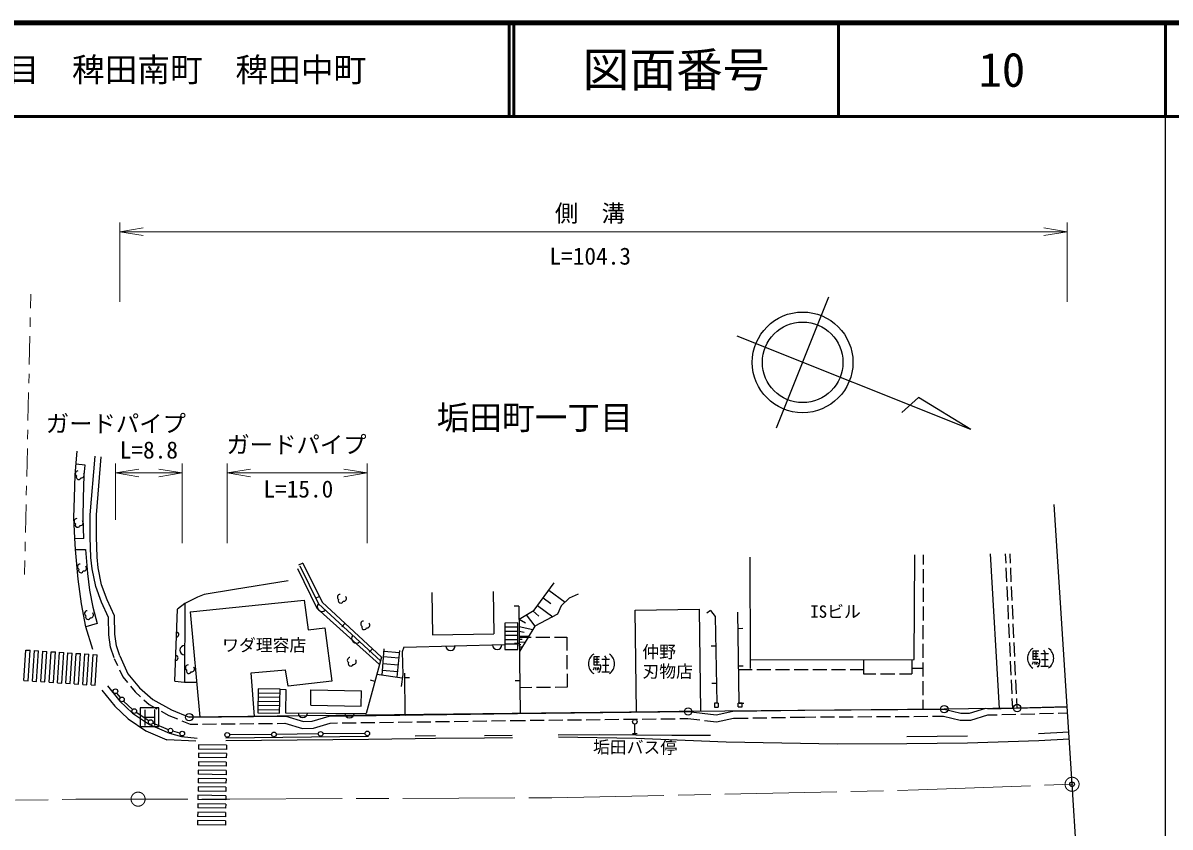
# Model space of a CAD drawing. Units: millimetres at full size, sheet at 1:1000; details may follow other scales. Extents: x 40000 to 680000, y 20000 to 380000.
# Drawn here: x 456703 to 579500, y 293948 to 380000 of the extents above; entities that cross this region are included whole.
import ezdxf
from ezdxf.enums import TextEntityAlignment as Align

# ---------------------------------------------------------------- set-up
doc = ezdxf.new("R2010")
doc.units = ezdxf.units.MM
doc.header["$LTSCALE"] = 1000
doc.header["$PDMODE"] = 32
doc.header["$PDSIZE"] = 500
doc.linetypes.add('CHAIN', pattern=[18.5, 12, -1.5, 3.5, -1.5])
for name, color, linetype, lineweight in [('M-BGD', 7, 'Continuous', 25), ('M-BMK', 2, 'CHAIN', 13), ('M-BMK-HTXT', 7, 'Continuous', 13), ('M-BMK-OTRS', 5, 'Continuous', 25), ('M-BMK-ROW', 30, 'Continuous', 25), ('M-BMK-SRVR', 3, 'Continuous', 25), ('M-STR-HTXT', 7, 'Continuous', 13), ('M-STR-STRC', 7, 'Continuous', 25), ('M-TTL', 2, 'Continuous', 140), ('M-TTL-BAND', 7, 'Continuous', 25), ('M-TTL-LINE', 7, 'Continuous', 50)]:
    doc.layers.add(name, color=color, linetype=linetype, lineweight=lineweight)
doc.layers.add('M-OTRS', color=6, linetype='Continuous')
doc.layers.add('M-TTL-TXT', color=7, linetype='Continuous')
doc.styles.add('ＭＳ ゴシック', font='')
doc.styles.get('ＭＳ ゴシック').set_extended_font_data('MS Gothic')

# ---------------------------------------------------------------- blocks, each defined once
blk = doc.blocks.new('open_arrow')
at = {"color": 0, "linetype": 'Continuous', "lineweight": -2}
blk.add_lwpolyline([(7.5, 1.25), (0, 0), (7.5, -1.25)], dxfattribs=at)

msp = doc.modelspace()

# ---------------------------------------------------------------- linework, layer by layer
at = {"layer": 'M-BGD'}
for p, q in [((462284, 331626), (462497, 334178)), ((463916, 327372), (464435, 333636)), ((464566, 327345), (465083, 333582)), ((462210, 329186), (462284, 331626)), ((463358, 332692), (462380, 332779)), ((463193, 329153), (463266, 331594)), ((463266, 331594), (463358, 332692)), ((462152, 327072), (462210, 329186)), ((463135, 327039), (463193, 329153)), ((462254, 324877), (462152, 327072)), ((463236, 324845), (463135, 327039)), ((463911, 324978), (463916, 327372)), ((464561, 324988), (464566, 327345)), ((462325, 323637), (462254, 324877)), ((463236, 324845), (462258, 324799)), ((463987, 322780), (463911, 324978)), ((464636, 322830), (464561, 324988)), ((462325, 323637), (463393, 323639)), ((462615, 320460), (462325, 323637)), ((463393, 323639), (463621, 321079)), ((552094, 311865), (552170, 323067)), ((553061, 323079), (553060, 322062)), ((561240, 306625), (560264, 323174)), ((561946, 322172), (561899, 323196)), ((562416, 322186), (562369, 323202)), ((464130, 321595), (463987, 322780)), ((464773, 321695), (464636, 322830)), ((486662, 322200), (486215, 321978)), ((534518, 322833), (534547, 311854)), ((463621, 321079), (463831, 319304)), ((464493, 319676), (464130, 321595)), ((465121, 319853), (464773, 321695)), ((486078, 321600), (488157, 317388)), ((553059, 321562), (553058, 320062)), ((562038, 320174), (561969, 321672)), ((562508, 320188), (562439, 321686)), ((462956, 317819), (462615, 320460)), ((463831, 319304), (464168, 317489)), ((465128, 318003), (464493, 319676)), ((465728, 318253), (465121, 319853)), ((479360, 319382), (476095, 318831)), ((485085, 320313), (479360, 319382)), ((511419, 317153), (513582, 320066)), ((513011, 319297), (514738, 318015)), ((553057, 319562), (553055, 318062)), ((562130, 318176), (562061, 319674)), ((562600, 318190), (562531, 319688)), ((466503, 316536), (465728, 318253)), ((475385, 318564), (474016, 317886)), ((474601, 316985), (486816, 318240)), ((476095, 318831), (475385, 318564)), ((486816, 318240), (487249, 315059)), ((488445, 318620), (487997, 318397)), ((500482, 319041), (500561, 314507)), ((507044, 319155), (507123, 314621)), ((512405, 318482), (513221, 317876)), ((515160, 318434), (514329, 317607)), ((516155, 318878), (515160, 318434)), ((463452, 315362), (462956, 317819)), ((464168, 317489), (464658, 315732)), ((465856, 316390), (465128, 318003)), ((472979, 309551), (473232, 317282)), ((474016, 317886), (473232, 317282)), ((474016, 317886), (474009, 309444)), ((474601, 316985), (475656, 305717)), ((488157, 317388), (494869, 311345)), ((509792, 317588), (509292, 317582)), ((509792, 317588), (509925, 306106)), ((509808, 316204), (511419, 317153)), ((511278, 317070), (511918, 316507)), ((511800, 317666), (513431, 316455)), ((514329, 317607), (513944, 316723)), ((522253, 317162), (529085, 317254)), ((522401, 306248), (522253, 317162)), ((529085, 317254), (529232, 306340)), ((530305, 317136), (529909, 316830)), ((533375, 307211), (533238, 316951)), ((553055, 317562), (553053, 316062)), ((562223, 316178), (562153, 317677)), ((562692, 316192), (562623, 317690)), ((464658, 315732), (463452, 315362)), ((465897, 314535), (465856, 316390)), ((466546, 314587), (466503, 316536)), ((491182, 315751), (490841, 315385)), ((509686, 315787), (508279, 315784)), ((508279, 315784), (508284, 312932)), ((509691, 312934), (509686, 315787)), ((509808, 316204), (510488, 315813)), ((510574, 316655), (511513, 315450)), ((513944, 316723), (511513, 315450)), ((562315, 314180), (562246, 315679)), ((562785, 314194), (562716, 315693)), ((464182, 312959), (463452, 315362)), ((466084, 313192), (465897, 314535)), ((466720, 313339), (466546, 314587)), ((487249, 315059), (489034, 315265)), ((489034, 315265), (489761, 309542)), ((500561, 314507), (507123, 314621)), ((509687, 315337), (508279, 315334)), ((509687, 314887), (508280, 314884)), ((509688, 314437), (508281, 314434)), ((509817, 315410), (511296, 315097)), ((509823, 314894), (510346, 314797)), ((509829, 314378), (510860, 314390)), ((511513, 315450), (509848, 312746)), ((533262, 315210), (533762, 315217)), ((553052, 315562), (553050, 314062)), ((466453, 312056), (466084, 313192)), ((467071, 312256), (466720, 313339)), ((497473, 313213), (508266, 313471)), ((509689, 313987), (508282, 313984)), ((509690, 313537), (508283, 313534)), ((509838, 313588), (509338, 313582)), ((509830, 314286), (511123, 314285)), ((509833, 314062), (510149, 314066)), ((509836, 313746), (510468, 313753)), ((509839, 313496), (509997, 313498)), ((509842, 313246), (510158, 313250)), ((511623, 314284), (513123, 314282)), ((513623, 314282), (514916, 314280)), ((514916, 314280), (514927, 312843)), ((530864, 313308), (530364, 313298)), ((553050, 313562), (553048, 312062)), ((562407, 312182), (562338, 313681)), ((562877, 312196), (562808, 313695)), ((466480, 311986), (466828, 311226)), ((467071, 312256), (467940, 310359)), ((494107, 313023), (493766, 312658)), ((495172, 310216), (495378, 313017)), ((495317, 312189), (496928, 312041)), ((495360, 312781), (496986, 312632)), ((497005, 312827), (496729, 309997)), ((508284, 312932), (509691, 312934)), ((514931, 312343), (514942, 310843)), ((517844, 311270), (517844, 312207)), ((517844, 312207), (518429, 312207)), ((517844, 311916), (518374, 311916)), ((518141, 312207), (518141, 311270)), ((518671, 311916), (519493, 311916)), ((518671, 311916), (519486, 311916)), ((518962, 312272), (519137, 311978)), ((519075, 311916), (519075, 310565)), ((564850, 311869), (564850, 312806)), ((564850, 312806), (565436, 312806)), ((564850, 312515), (565381, 312515)), ((564850, 312221), (565378, 312221)), ((565148, 312806), (565148, 311869)), ((565678, 312515), (566499, 312515)), ((565678, 312515), (566493, 312515)), ((565969, 312871), (566144, 312577)), ((566082, 312515), (566082, 311164)), ((467037, 310771), (467385, 310011)), ((481131, 310445), (484811, 310765)), ((485084, 309035), (484811, 310765)), ((495211, 310751), (496788, 310606)), ((495264, 311463), (496858, 311317)), ((517846, 311034), (517729, 310743)), ((517844, 311622), (518371, 311622)), ((518552, 311270), (517844, 311270)), ((517964, 311035), (518024, 310743)), ((518140, 311034), (518198, 310745)), ((518257, 311034), (518375, 310799)), ((518493, 310675), (518552, 310966)), ((518552, 310966), (518552, 311270)), ((518729, 311270), (519428, 311270)), ((533319, 311210), (533819, 311218)), ((533325, 310797), (534749, 310798)), ((534547, 311854), (552094, 311865)), ((534547, 311854), (534550, 310906)), ((535249, 310798), (536749, 310799)), ((537249, 310799), (538749, 310800)), ((539249, 310801), (540749, 310802)), ((541249, 310802), (542749, 310803)), ((543249, 310803), (544749, 310804)), ((545249, 310804), (546673, 310805)), ((546673, 311861), (546674, 310341)), ((551868, 311865), (551869, 310344)), ((551868, 310963), (553047, 310948)), ((553047, 311562), (553046, 310062)), ((562499, 310184), (562430, 311683)), ((562969, 310198), (562900, 311697)), ((564853, 311633), (564736, 311342)), ((565559, 311869), (564850, 311869)), ((564971, 311634), (565031, 311342)), ((565147, 311633), (565205, 311344)), ((565264, 311633), (565382, 311398)), ((565268, 311167), (565378, 311106)), ((565378, 311106), (565500, 311274)), ((565500, 311274), (565559, 311565)), ((565559, 311565), (565559, 311869)), ((565675, 311164), (566490, 311164)), ((565736, 311869), (566435, 311869)), ((467385, 310011), (467887, 309402)), ((467940, 310359), (469177, 308860)), ((472979, 309551), (474009, 309444)), ((474009, 309444), (475306, 309459)), ((481504, 305773), (481131, 310445)), ((489761, 309542), (485084, 309035)), ((494377, 309540), (493894, 309672)), ((494584, 310299), (497304, 309916)), ((497603, 305936), (497567, 310429)), ((497571, 309936), (498071, 309940)), ((509885, 309589), (509385, 309583)), ((514946, 310343), (514957, 308907)), ((518261, 310568), (518371, 310507)), ((518371, 310507), (518493, 310675)), ((518668, 310565), (519483, 310565)), ((546674, 310341), (548021, 310342)), ((548521, 310342), (550021, 310343)), ((550521, 310343), (551869, 310344)), ((553045, 309562), (553043, 308062)), ((562591, 308187), (562522, 309685)), ((563061, 308201), (562992, 309699)), ((465750, 309070), (467080, 307402)), ((468205, 309017), (468707, 308408)), ((468707, 308408), (469277, 307898)), ((469177, 308860), (470600, 307588)), ((481876, 308738), (481840, 306165)), ((484215, 308255), (481870, 308288)), ((484221, 308705), (481876, 308738)), ((484185, 306133), (484221, 308705)), ((487506, 306994), (487528, 308642)), ((487528, 308642), (492931, 308536)), ((492909, 306888), (492931, 308536)), ((511175, 308874), (509893, 308863)), ((513175, 308891), (511675, 308878)), ((514957, 308907), (513675, 308896)), ((530938, 309308), (530438, 309299)), ((467080, 307402), (468431, 306124)), ((469650, 307565), (470221, 307055)), ((470221, 307055), (471051, 306595)), ((470600, 307588), (472600, 306481)), ((484202, 307355), (481857, 307388)), ((484208, 307805), (481864, 307838)), ((487506, 306994), (492909, 306888)), ((531140, 307193), (530729, 307190)), ((530729, 307190), (530732, 306775)), ((531140, 307193), (531143, 306778)), ((533698, 307213), (533268, 307210)), ((533271, 306795), (533268, 307210)), ((533375, 307211), (533875, 307218)), ((533701, 306799), (533698, 307213)), ((553043, 307562), (553041, 306545)), ((562662, 306663), (562614, 307687)), ((563131, 306685), (563084, 307701)), ((468431, 306124), (470236, 304916)), ((471489, 306353), (472319, 305893)), ((472319, 305893), (473238, 305519)), ((472600, 306481), (474504, 305706)), ((474504, 305706), (484856, 305805)), ((481840, 306165), (484185, 306133)), ((484190, 306455), (481845, 306488)), ((484196, 306905), (481851, 306938)), ((484856, 305805), (486742, 305252)), ((487671, 305279), (489482, 305823)), ((489482, 305823), (509634, 306103)), ((497603, 305936), (498103, 305940)), ((509634, 306103), (527910, 306310)), ((529232, 306340), (522401, 306248)), ((527910, 306310), (530899, 305954)), ((530732, 306775), (531143, 306778)), ((530899, 305954), (532689, 306340)), ((532689, 306340), (540392, 306468)), ((533271, 306795), (533701, 306799)), ((540392, 306468), (555333, 306559)), ((548072, 305765), (549572, 305774)), ((550072, 305777), (551572, 305786)), ((552072, 305789), (553572, 305798)), ((554072, 305801), (555245, 305808)), ((555245, 305808), (557016, 305375)), ((555333, 306559), (557102, 306126)), ((557102, 306126), (558043, 306138)), ((558043, 306138), (559778, 306660)), ((558157, 305389), (559994, 305941)), ((559976, 306591), (568480, 306820)), ((559994, 305941), (561009, 305969)), ((561509, 305982), (563008, 306022)), ((563508, 306036), (565007, 306076)), ((565507, 306089), (567007, 306130)), ((567506, 306143), (568521, 306171)), ((470236, 304916), (472402, 303978)), ((473701, 305331), (474620, 304957)), ((474620, 304957), (475436, 304965)), ((475936, 304970), (477436, 304984)), ((477936, 304989), (479436, 305003)), ((479936, 305008), (481436, 305022)), ((481936, 305027), (483435, 305041)), ((483935, 305046), (484752, 305053)), ((484752, 305053), (486646, 304499)), ((486742, 305252), (487671, 305279)), ((487792, 304532), (489598, 305075)), ((489598, 305075), (490371, 305085)), ((490871, 305092), (492371, 305113)), ((492871, 305120), (494371, 305141)), ((494870, 305148), (496370, 305169)), ((496870, 305176), (498370, 305197)), ((498870, 305203), (500370, 305224)), ((500870, 305231), (502370, 305252)), ((502870, 305259), (504370, 305280)), ((504870, 305287), (506369, 305308)), ((506869, 305315), (508369, 305335)), ((508869, 305342), (509642, 305353)), ((509642, 305353), (510507, 305363)), ((511007, 305369), (512507, 305386)), ((513007, 305391), (514507, 305408)), ((515006, 305414), (516506, 305431)), ((517006, 305437), (518506, 305454)), ((519006, 305459), (520506, 305476)), ((521006, 305482), (522506, 305499)), ((522205, 303968), (522205, 304968)), ((523006, 305505), (524506, 305522)), ((525006, 305527), (526506, 305544)), ((527006, 305550), (527870, 305560)), ((527870, 305560), (529154, 305407)), ((529651, 305347), (530935, 305194)), ((530935, 305194), (532775, 305592)), ((532775, 305592), (534338, 305617)), ((534838, 305626), (536337, 305651)), ((536837, 305659), (538337, 305684)), ((538837, 305692), (540400, 305718)), ((540400, 305718), (541573, 305725)), ((542073, 305728), (543573, 305737)), ((544073, 305740), (545572, 305749)), ((546072, 305752), (547572, 305762)), ((557016, 305375), (558157, 305389)), ((472402, 303978), (473681, 303653)), ((473681, 303653), (475342, 303471)), ((478423, 303511), (493689, 303668)), ((486646, 304499), (487792, 304532)), ((498685, 303726), (500855, 303749)), ((506095, 303758), (509091, 303798)), ((514011, 303828), (518450, 303858)), ((518450, 303858), (526149, 303789)), ((521955, 303968), (522455, 303968)), ((526149, 303789), (530289, 303764)), ((551323, 303631), (557820, 303701)), ((565417, 303953), (568650, 304152))]:
    msp.add_line(p, q, dxfattribs=at)
for points in [[(486331, 321885), (488351, 317849), (494977, 311740)], [(486662, 322200), (488738, 318030), (495080, 312116), (493439, 306104)], [(530305, 317136), (530805, 316489), (530977, 307192)], [(497473, 313213), (497287, 312690), (497352, 310266), (497175, 308972)], [(484221, 308705), (484861, 308679), (484807, 306169), (493439, 306104)]]:
    msp.add_lwpolyline(points, dxfattribs=at)
msp.add_circle((522205, 305218), 250, dxfattribs=at)
for centre, radius, start, end in [((462599, 331766), 299, 91.74636, 235.5798), ((462972, 331617), 299, 261.01619, 44.84963), ((462672, 331405), 267, 154.82658, 341.7694), ((462483, 326652), 299, 91.74636, 235.5798), ((462856, 326504), 299, 261.01619, 44.84963), ((462555, 326292), 267, 154.82658, 341.7694), ((462840, 321793), 299, 91.74636, 235.5798), ((463213, 321645), 299, 261.01619, 44.84963), ((462913, 321433), 267, 154.82658, 341.7694), ((490658, 318548), 299, 91.74636, 235.5798), ((490730, 318187), 267, 154.82658, 341.7694), ((491031, 318399), 299, 261.01619, 44.84963), ((463596, 316794), 299, 91.74636, 235.5798), ((463970, 316646), 299, 261.01619, 44.84963), ((488709, 317519), 500, 137.32786, 317.32786), ((463669, 316434), 267, 154.82658, 341.7694), ((493156, 315695), 299, 91.74636, 235.5798), ((493529, 315547), 299, 261.01619, 44.84963), ((473142, 314548), 250, 268.12868, 88.12868), ((492385, 314130), 500, 137.32786, 317.32786), ((493229, 315335), 267, 154.82658, 341.7694), ((474012, 312886), 500, 89.95241, 269.95241), ((502471, 313332), 500, 181.37055, 1.37055), ((507470, 313452), 500, 181.37055, 1.37055), ((473061, 312049), 250, 268.12868, 88.12868), ((491720, 311797), 299, 91.74636, 235.5798), ((518504, 311416), 1264, 123.85503, 236.14497), ((518775, 311416), 1264, 303.85503, 56.14497), ((565511, 312015), 1264, 123.85503, 236.14497), ((565782, 312015), 1264, 303.85503, 56.14497), ((474389, 311003), 299, 91.74636, 235.5798), ((474461, 310642), 267, 154.82658, 341.7694), ((474762, 310854), 299, 261.01619, 44.84963), ((491792, 311436), 267, 154.82658, 341.7694), ((492093, 311648), 299, 261.01619, 44.84963), ((486656, 306155), 500, 179.56912, 359.56912), ((491656, 306118), 500, 179.56912, 359.56912)]:
    msp.add_arc(centre, radius, start, end, dxfattribs=at)
at = {"layer": 'M-BMK'}
for p, q in [((552582, 297919), (569010, 298525)), ((513330, 297083), (552582, 297919)), ((442409, 296602), (462370, 296921)), ((462370, 296921), (478863, 296948)), ((478863, 296948), (513330, 297083))]:
    msp.add_line(p, q, dxfattribs=at)
for centre in [(569010, 298525), (469030, 296932)]:
    msp.add_circle(centre, 750, dxfattribs=at)
at = {"layer": 'M-BMK-HTXT'}
for p, q in [((457548, 350963), (457515, 349463)), ((457492, 348463), (457470, 347464)), ((457447, 346464), (457379, 343465)), ((457357, 342465), (457334, 341465)), ((457312, 340465), (457244, 337466)), ((457222, 336466), (457199, 335467)), ((457177, 334467), (457109, 331468)), ((457087, 330468), (457064, 329468)), ((457042, 328468), (456974, 325469)), ((456952, 324469), (456929, 323470)), ((456907, 322470), (456873, 320970))]:
    msp.add_line(p, q, dxfattribs=at)
at = {"layer": 'M-BMK-OTRS'}
for p, q in [((569010, 298525), (567094, 328464)), ((570926, 268587), (569010, 298525))]:
    msp.add_line(p, q, dxfattribs=at)
at = {"layer": 'M-BMK-ROW'}
msp.add_lwpolyline([(568480, 306820), (563131, 306685), (555333, 306559), (527910, 306310), (474504, 305706)], dxfattribs=at)
at = {"layer": 'M-BMK-SRVR'}
for p, q in [((537379, 336671), (542956, 350685)), ((558185, 336507), (533161, 346467)), ((552578, 339899), (550780, 338295)), ((558185, 336507), (552578, 339899))]:
    msp.add_line(p, q, dxfattribs=at)
for radius in [5387, 4309]:
    msp.add_circle((540167, 343678), radius, dxfattribs=at)
at = {"layer": 'M-OTRS'}
msp.add_point((569010, 298525), dxfattribs=at)
at = {"layer": 'M-STR-HTXT'}
for p, q in [((467071, 350156), (467071, 358656)), ((568480, 350156), (568480, 358656)), ((467071, 357656), (568480, 357656)), ((466608, 326837), (466608, 332837)), ((473755, 324337), (473755, 332837)), ((478570, 324337), (478570, 332837)), ((493569, 324337), (493569, 332837)), ((466608, 331837), (473755, 331837)), ((478570, 331837), (493569, 331837))]:
    msp.add_line(p, q, dxfattribs=at)
at = {"layer": 'M-STR-STRC'}
for p, q in [((456814, 309628), (457029, 312891)), ((457029, 312891), (457478, 312861)), ((457263, 309599), (457478, 312861)), ((457713, 309569), (457927, 312831)), ((457927, 312831), (458376, 312802)), ((458162, 309540), (458376, 312802)), ((458611, 309510), (458825, 312772)), ((458825, 312772), (459274, 312743)), ((459060, 309481), (459274, 312743)), ((459509, 309451), (459723, 312713)), ((459723, 312713), (460172, 312684)), ((459958, 309421), (460172, 312684)), ((460407, 309392), (460622, 312654)), ((460622, 312654), (461071, 312624)), ((460856, 309362), (461071, 312624)), ((461305, 309333), (461520, 312595)), ((461520, 312595), (461969, 312565)), ((461754, 309303), (461969, 312565)), ((462203, 309274), (462418, 312536)), ((462418, 312536), (462867, 312506)), ((462652, 309244), (462867, 312506)), ((463101, 309214), (463316, 312477)), ((463316, 312477), (463765, 312447)), ((463550, 309185), (463765, 312447)), ((463999, 309155), (464214, 312417)), ((464214, 312417), (464663, 312388)), ((464448, 309126), (464663, 312388)), ((456814, 309628), (457263, 309599)), ((457713, 309569), (458162, 309540)), ((458611, 309510), (459060, 309481)), ((459509, 309451), (459958, 309421)), ((460407, 309392), (460856, 309362)), ((461305, 309333), (461754, 309303)), ((462203, 309274), (462652, 309244)), ((463101, 309214), (463550, 309185)), ((463999, 309155), (464448, 309126)), ((465164, 308603), (466526, 306894)), ((467145, 307801), (466764, 308280)), ((468437, 306531), (467483, 307434)), ((466526, 306894), (467961, 305536)), ((470172, 305319), (468827, 306220)), ((471262, 306723), (469262, 306723)), ((469262, 306723), (469262, 304723)), ((469802, 304808), (469802, 306507)), ((470793, 306518), (470793, 304813)), ((471262, 304723), (471262, 306723)), ((467961, 305536), (469875, 304254)), ((469262, 304723), (471262, 304723)), ((469802, 305723), (470793, 305723)), ((472270, 304362), (470609, 305081)), ((469875, 304254), (472105, 303290)), ((473512, 304005), (472742, 304201)), ((478426, 303211), (493692, 303368)), ((483319, 303862), (478820, 303816)), ((488319, 303913), (483819, 303867)), ((493319, 303965), (488819, 303918)), ((493692, 303368), (498688, 303426)), ((498688, 303426), (500858, 303449)), ((500858, 303449), (506098, 303508)), ((506098, 303508), (509094, 303548)), ((514031, 303598), (522330, 303467)), ((522330, 303467), (531989, 303081)), ((565463, 303205), (568698, 303404)), ((475227, 303155), (472105, 303290)), ((475512, 302742), (475506, 302292)), ((478487, 302251), (475506, 302292)), ((478494, 302701), (475512, 302742)), ((478494, 302701), (478487, 302251)), ((531989, 303081), (543900, 302871)), ((543900, 302871), (551331, 302881)), ((551331, 302881), (557828, 302952)), ((557828, 302952), (565463, 303205)), ((475487, 300943), (475481, 300493)), ((478469, 300901), (475487, 300943)), ((475499, 301842), (475493, 301392)), ((478475, 301351), (475493, 301392)), ((478481, 301801), (475499, 301842)), ((478469, 300901), (478463, 300451)), ((478481, 301801), (478475, 301351)), ((475475, 300043), (475468, 299593)), ((478456, 300001), (475475, 300043)), ((478463, 300451), (475481, 300493)), ((478456, 300001), (478450, 299551)), ((475462, 299143), (475456, 298693)), ((478438, 298652), (475456, 298693)), ((478444, 299102), (475462, 299143)), ((478450, 299551), (475468, 299593)), ((478444, 299102), (478438, 298652)), ((475437, 297343), (475431, 296893)), ((478419, 297302), (475437, 297343)), ((475450, 298243), (475443, 297793)), ((478425, 297752), (475443, 297793)), ((478432, 298202), (475450, 298243)), ((478419, 297302), (478413, 296852)), ((478432, 298202), (478425, 297752)), ((475425, 296443), (475419, 295993)), ((478400, 295952), (475419, 295993)), ((478407, 296402), (475425, 296443)), ((478413, 296852), (475431, 296893)), ((478407, 296402), (478400, 295952)), ((475412, 295543), (475406, 295093)), ((478388, 295052), (475406, 295093)), ((478394, 295502), (475412, 295543)), ((478394, 295502), (478388, 295052)), ((475400, 294643), (475394, 294193)), ((478376, 294152), (475394, 294193)), ((478382, 294602), (475400, 294643)), ((478382, 294602), (478376, 294152))]:
    msp.add_line(p, q, dxfattribs=at)
for centre in [(466608, 308475), (467301, 307606), (468619, 306359), (470380, 305180), (472500, 304263), (473755, 303944), (478570, 303813), (483569, 303864), (488569, 303916), (493569, 303967)]:
    msp.add_circle(centre, 250, dxfattribs=at)
at = {"layer": 'M-TTL'}
msp.add_line((680000, 380000), (40000, 380000), dxfattribs=at)
at = {"layer": 'M-TTL-BAND'}
msp.add_line((579000, 20000), (579000, 370000), dxfattribs=at)
at = {"layer": 'M-TTL-BAND', "color": 30}
for centre in [(563131, 306685), (474504, 305706), (527910, 306310), (555333, 306559)]:
    msp.add_circle(centre, 400, dxfattribs=at)
at = {"layer": 'M-TTL-LINE'}
for p, q in [((508747, 380000), (508747, 370000)), ((509247, 380000), (509247, 370000)), ((543997, 380000), (543997, 370000)), ((579000, 380000), (579000, 370000)), ((40000, 370000), (680000, 370000))]:
    msp.add_line(p, q, dxfattribs=at)

# ---------------------------------------------------------------- block references
at = {"layer": 'M-STR-HTXT', "xscale": 333, "yscale": 333}
for p in [(467071, 357656), (466608, 331837), (478570, 331837)]:
    msp.add_blockref('open_arrow', p, dxfattribs=at)
at = {"layer": 'M-STR-HTXT', "xscale": 333, "yscale": 333, "rotation": 180}
for p in [(568480, 357656), (473755, 331837), (493569, 331837)]:
    msp.add_blockref('open_arrow', p, dxfattribs=at)

# ---------------------------------------------------------------- texts
at = {"layer": 'M-BGD', "style": 'ＭＳ ゴシック'}
for s, p in [('ISビル', (543689, 317006)), ('ワダ理容店', (482532, 313418)), ('仲野', (524810, 312695)), ('刃物店', (525720, 310611))]:
    msp.add_text(s, height=1320, dxfattribs=at).set_placement(p, align=Align.MIDDLE_CENTER)
msp.add_text('垢田バス停', height=1320, rotation=359.604, dxfattribs=at).set_placement((522230, 302488), align=Align.MIDDLE_CENTER)
at = {"layer": 'M-BMK-HTXT', "style": 'ＭＳ ゴシック'}
msp.add_text('垢田町一丁目', height=2566, dxfattribs=at).set_placement((511491, 337766), align=Align.MIDDLE_CENTER)
at = {"layer": 'M-STR-HTXT', "style": 'ＭＳ ゴシック'}
for s, p in [('側\u3000溝', (517397, 359627)), ('ガードパイプ', (466647, 337122)), ('ガードパイプ', (485984, 334869))]:
    msp.add_text(s, height=1833, dxfattribs=at).set_placement(p, align=Align.MIDDLE_CENTER)
for s, p in [('L=104.3', (517430, 353583)), ('L=8.8', (470181, 332837)), ('L=15.0', (486182, 328661))]:
    msp.add_text(s, height=1833, dxfattribs=at).set_placement(p, align=Align.BOTTOM_CENTER)
at = {"layer": 'M-TTL-TXT', "style": 'ＭＳ ゴシック'}
for s, p in [('図面番号', (526622, 375000)), ('10', (561497, 375000))]:
    msp.add_text(s, height=3666, dxfattribs=at).set_placement(p, align=Align.MIDDLE_CENTER)
msp.add_text('下関市山の田本町\u3000垢田町一丁目・二丁目\u3000稗田南町\u3000稗田中町', height=2566, dxfattribs=at).set_placement((391954, 375000), align=Align.MIDDLE_LEFT)

doc.saveas('drawing.dxf')
